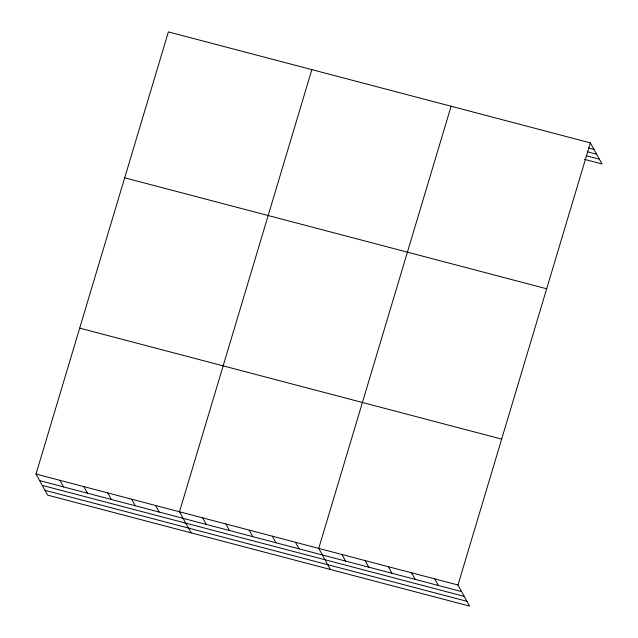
<?xml version="1.0" encoding="UTF-8"?>
<svg xmlns="http://www.w3.org/2000/svg" width="638" height="638" viewBox="0 0 638 638"><rect width="100%" height="100%" fill="white"/><g stroke="black" fill="none" stroke-linecap="round" stroke-linejoin="round"><path stroke-width="0.96" d="M590.349 142.872L457.98 585.006L469.624 606.1L47.651 495.128L36.007 474.042L168.376 31.9L590.349 142.872L601.993 163.958L584.352 159.325M311.846 69.63L179.477 511.772L191.121 532.858M451.098 106.251L318.729 548.393L330.372 569.479M588.411 147.984L593.978 149.444M587.343 151.796L596.626 154.237M586.346 155.752L599.345 159.173M124.697 177.803L546.67 288.775M79.694 328.131L501.659 439.103M36.007 474.042L457.98 585.006M39.644 480.613L461.609 591.585M42.283 485.406L464.257 596.378M45.011 490.343L466.976 601.307M434.773 578.905L438.402 585.485M411.566 572.804L415.194 579.376M388.359 566.703L391.987 573.275M365.143 560.595L368.78 567.174M341.936 554.494L345.573 561.073M295.522 542.284L299.15 548.863M272.314 536.183L275.943 542.763M249.107 530.082L252.736 536.654M225.9 523.973L229.528 530.553M202.685 517.873L206.321 524.452M155.568 505.479L159.197 512.059M131.659 499.195L135.288 505.767M107.742 492.903L111.379 499.482M83.833 486.619L87.462 493.19M59.924 480.326L63.553 486.906"/></g></svg>
